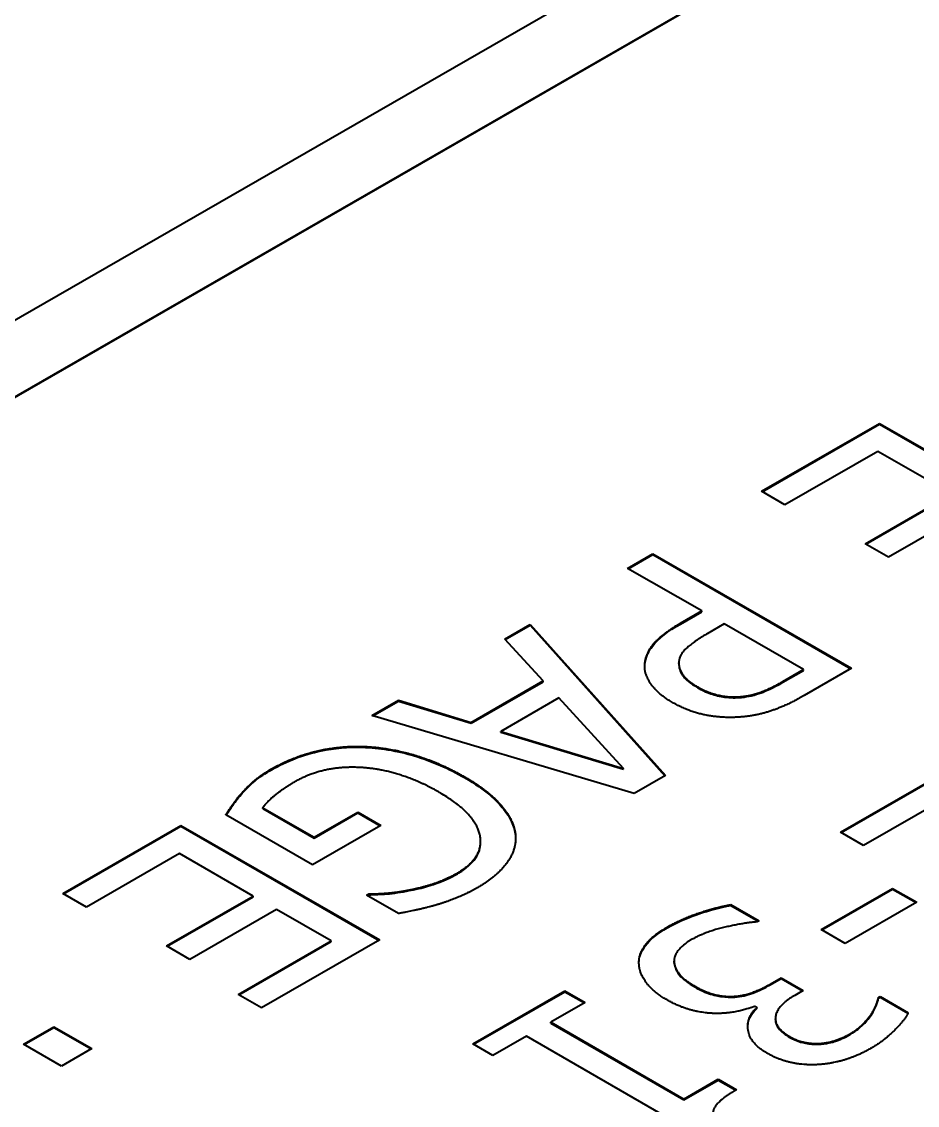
# Model space of a CAD drawing. Header units: millimetres. Extents: x 0 to 1682, y 0 to 1188.
# Drawn here: x 1440.91 to 1444.735, y 1072.661 to 1077.289 of the extents above; entities that cross this region are included whole.
import ezdxf

# ---------------------------------------------------------------- set-up
doc = ezdxf.new("R2010")
doc.units = ezdxf.units.MM
doc.header["$LTSCALE"] = 2
doc.layers.add('가시적인 것(ISO)', color=3, linetype='Continuous', lineweight=40)
doc.layers.add('가시적인 좁은 것(ISO)', color=3, linetype='Continuous', lineweight=35)

msp = doc.modelspace()

# ---------------------------------------------------------------- linework, layer by layer
at = {"layer": '가시적인 것(ISO)'}
for p, q in [((1446.2302, 1079.0937), (1406.6322, 1056.2907)), ((1407.1742, 1056.2771), (1446.2539, 1078.7816)), ((1446.2539, 1078.7783), (1407.1765, 1056.2752)), ((1444.069, 1075.2834), (1444.573, 1075.5736)), ((1444.573, 1075.5736), (1445.4216, 1075.085)), ((1444.573, 1075.5704), (1444.573, 1075.5736)), ((1444.0718, 1075.2817), (1444.573, 1075.5704)), ((1444.573, 1075.5704), (1445.4187, 1075.0834)), ((1444.5662, 1075.454), (1444.1694, 1075.2256)), ((1444.8811, 1075.2727), (1444.5662, 1075.454)), ((1444.1694, 1075.2256), (1444.069, 1075.2834)), ((1444.5112, 1075.0597), (1444.8811, 1075.2727)), ((1444.514, 1075.058), (1444.8811, 1075.2694)), ((1444.9815, 1075.2149), (1444.6115, 1075.0018)), ((1444.6115, 1075.0018), (1444.5112, 1075.0597)), ((1443.4976, 1074.9543), (1443.6049, 1075.0161)), ((1443.5004, 1074.9527), (1443.6049, 1075.0128)), ((1443.6049, 1075.0161), (1444.4534, 1074.5275)), ((1443.6049, 1075.0128), (1443.6049, 1075.0161)), ((1443.6049, 1075.0128), (1444.4506, 1074.5258)), ((1443.8139, 1074.7722), (1443.4976, 1074.9543)), ((1443.7231, 1074.7199), (1443.8139, 1074.7722)), ((1443.7231, 1074.7166), (1443.8139, 1074.7689)), ((1443.8139, 1074.7689), (1443.8139, 1074.7722)), ((1442.9729, 1074.6522), (1443.0816, 1074.7148)), ((1442.9749, 1074.6501), (1443.0816, 1074.7115)), ((1443.0816, 1074.7148), (1443.6585, 1074.0697)), ((1443.0816, 1074.7115), (1443.0816, 1074.7148)), ((1443.0816, 1074.7115), (1443.6566, 1074.0686)), ((1443.9102, 1074.7167), (1443.8373, 1074.6748)), ((1444.2485, 1074.5219), (1443.9102, 1074.7167)), ((1443.1373, 1074.4736), (1442.9729, 1074.6522)), ((1443.7161, 1074.5475), (1443.7161, 1074.5507)), ((1444.1598, 1074.4708), (1444.2485, 1074.5219)), ((1444.1598, 1074.4676), (1444.2485, 1074.5186)), ((1444.2485, 1074.5186), (1444.2485, 1074.5219)), ((1444.4534, 1074.5275), (1444.2512, 1074.411)), ((1442.8292, 1074.2962), (1443.1373, 1074.4736)), ((1442.8292, 1074.2929), (1443.1373, 1074.4703)), ((1443.1373, 1074.4703), (1443.1373, 1074.4736)), ((1442.4056, 1074.3255), (1442.5191, 1074.3908)), ((1442.4094, 1074.3244), (1442.5191, 1074.3876)), ((1442.5191, 1074.3908), (1442.8292, 1074.2962)), ((1442.5191, 1074.3876), (1442.5191, 1074.3908)), ((1442.5191, 1074.3876), (1442.8292, 1074.2929)), ((1443.204, 1074.4011), (1442.9557, 1074.2582)), ((1443.4797, 1074.0998), (1443.204, 1074.4011)), ((1443.5258, 1073.9933), (1442.4056, 1074.3255)), ((1442.8292, 1074.2929), (1442.8292, 1074.2962)), ((1442.9557, 1074.2582), (1443.4797, 1074.0998)), ((1442.9557, 1074.2549), (1442.9557, 1074.2582)), ((1442.9557, 1074.2549), (1443.4797, 1074.0965)), ((1443.4797, 1074.0965), (1443.4797, 1074.0998)), ((1444.4064, 1073.8275), (1444.9042, 1074.1142)), ((1444.4092, 1073.8259), (1444.9042, 1074.1109)), ((1443.6585, 1074.0697), (1443.5258, 1073.9933)), ((1444.9015, 1073.9994), (1444.5047, 1073.7709)), ((1441.9394, 1073.9319), (1442.1588, 1073.8056)), ((1441.9394, 1073.9286), (1441.9394, 1073.9319)), ((1441.9394, 1073.9286), (1442.1588, 1073.8023)), ((1442.1588, 1073.8056), (1442.3451, 1073.9129)), ((1442.1588, 1073.8023), (1442.3451, 1073.9096)), ((1442.3451, 1073.9129), (1442.4442, 1073.8559)), ((1442.3451, 1073.9096), (1442.3451, 1073.9129)), ((1442.3451, 1073.9096), (1442.4413, 1073.8542)), ((1442.1519, 1073.6876), (1441.7813, 1073.901)), ((1441.0861, 1073.5656), (1441.5901, 1073.8559)), ((1441.0889, 1073.564), (1441.5901, 1073.8526)), ((1441.5901, 1073.8559), (1442.4387, 1073.3672)), ((1441.5901, 1073.8526), (1441.5901, 1073.8559)), ((1441.5901, 1073.8526), (1442.4358, 1073.3656)), ((1442.4442, 1073.8559), (1442.1519, 1073.6876)), ((1444.5047, 1073.7709), (1444.4064, 1073.8275)), ((1442.1588, 1073.8023), (1442.1588, 1073.8056)), ((1442.8697, 1073.7842), (1442.8697, 1073.7874)), ((1441.5832, 1073.7363), (1441.1865, 1073.5078)), ((1441.8982, 1073.5549), (1441.5832, 1073.7363)), ((1444.3239, 1073.4117), (1444.6292, 1073.5875)), ((1444.3267, 1073.4101), (1444.6292, 1073.5843)), ((1444.6292, 1073.5875), (1444.7323, 1073.5281)), ((1444.6292, 1073.5843), (1444.6292, 1073.5875)), ((1444.6292, 1073.5843), (1444.7295, 1073.5265)), ((1441.1865, 1073.5078), (1441.0861, 1073.5656)), ((1441.5282, 1073.3419), (1441.8982, 1073.5549)), ((1441.5311, 1073.3403), (1441.8982, 1073.5517)), ((1441.8982, 1073.5517), (1441.8982, 1073.5549)), ((1442.383, 1073.5585), (1442.3919, 1073.5637)), ((1442.5191, 1073.4801), (1442.383, 1073.5585)), ((1442.3858, 1073.5569), (1442.3919, 1073.5604)), ((1442.3919, 1073.5604), (1442.3919, 1073.5637)), ((1441.9986, 1073.4971), (1441.6286, 1073.2841)), ((1442.231, 1073.3633), (1441.9986, 1073.4971)), ((1443.9381, 1073.5182), (1444.0585, 1073.449)), ((1443.9381, 1073.515), (1443.9381, 1073.5182)), ((1443.9381, 1073.515), (1444.0556, 1073.4473)), ((1444.7323, 1073.5281), (1444.427, 1073.3523)), ((1444.0585, 1073.449), (1444.0509, 1073.4446)), ((1444.427, 1073.3523), (1444.3239, 1073.4117)), ((1441.8342, 1073.1348), (1442.231, 1073.3633)), ((1441.8371, 1073.1332), (1442.231, 1073.36)), ((1442.4387, 1073.3672), (1441.9346, 1073.077)), ((1442.231, 1073.36), (1442.231, 1073.3633)), ((1441.6286, 1073.2841), (1441.5282, 1073.3419)), ((1443.6958, 1073.274), (1443.6958, 1073.2773)), ((1443.6961, 1073.2679), (1443.6961, 1073.2712)), ((1444.1066, 1073.1789), (1444.1527, 1073.2054)), ((1444.1066, 1073.1756), (1444.1527, 1073.2022)), ((1444.1527, 1073.2054), (1444.2469, 1073.1512)), ((1444.1527, 1073.2022), (1444.1527, 1073.2054)), ((1444.1527, 1073.2022), (1444.244, 1073.1495)), ((1441.9346, 1073.077), (1441.8342, 1073.1348)), ((1442.8359, 1072.9231), (1443.2292, 1073.1496)), ((1442.8387, 1072.9215), (1443.2292, 1073.1463)), ((1443.2292, 1073.1496), (1443.3158, 1073.0997)), ((1443.2292, 1073.1463), (1443.2292, 1073.1496)), ((1443.2292, 1073.1463), (1443.313, 1073.0981)), ((1444.2469, 1073.1512), (1444.2111, 1073.1306)), ((1444.5694, 1073.1223), (1444.5756, 1073.1258)), ((1444.5694, 1073.119), (1444.5756, 1073.1226)), ((1444.5694, 1073.119), (1444.5694, 1073.1223)), ((1444.5756, 1073.1258), (1444.6959, 1073.0565)), ((1444.5756, 1073.1226), (1444.5756, 1073.1258)), ((1444.5756, 1073.1226), (1444.6946, 1073.054)), ((1443.3158, 1073.0997), (1443.1694, 1073.0154)), ((1444.0502, 1073.0791), (1444.042, 1073.0839)), ((1444.0502, 1073.0758), (1444.0502, 1073.0791)), ((1444.1283, 1073.0276), (1444.1283, 1073.0308)), ((1444.5371, 1073.0457), (1444.5371, 1073.049)), ((1440.9176, 1072.9222), (1441.0469, 1072.9966)), ((1440.9205, 1072.9205), (1441.0469, 1072.9933)), ((1441.0469, 1072.9966), (1441.2092, 1072.9032)), ((1441.0469, 1072.9933), (1441.0469, 1072.9966)), ((1441.0469, 1072.9933), (1441.2063, 1072.9015)), ((1443.1694, 1073.0154), (1443.738, 1072.6879)), ((1443.1694, 1073.0121), (1443.1694, 1073.0154)), ((1443.1694, 1073.0121), (1443.738, 1072.6846)), ((1443.0655, 1072.9556), (1442.9225, 1072.8732)), ((1443.8302, 1072.5152), (1443.0655, 1072.9556)), ((1441.0799, 1072.8287), (1440.9176, 1072.9222)), ((1441.2092, 1072.9032), (1441.0799, 1072.8287)), ((1442.9225, 1072.8732), (1442.8359, 1072.9231)), ((1444.3239, 1072.9222), (1444.3239, 1072.9255)), ((1443.738, 1072.6879), (1443.8845, 1072.7722)), ((1443.738, 1072.6846), (1443.8845, 1072.769)), ((1443.8845, 1072.7722), (1443.9622, 1072.7275)), ((1443.8845, 1072.769), (1443.8845, 1072.7722)), ((1443.8845, 1072.769), (1443.9594, 1072.7258)), ((1443.738, 1072.6846), (1443.738, 1072.6879))]:
    msp.add_line(p, q, dxfattribs=at)
for points, degree in [([(1443.5705, 1074.5306), (1443.5691, 1074.5797), (1443.6372, 1074.6704), (1443.7231, 1074.7199)], 2), ([(1443.8373, 1074.6748), (1443.772, 1074.6371), (1443.7142, 1074.5785), (1443.7163, 1074.5465)], 2), ([(1443.6888, 1074.3817), (1443.6337, 1074.4134), (1443.5719, 1074.4918), (1443.5705, 1074.5306)], 2), ([(1443.7161, 1074.5475), (1443.7161, 1074.546), (1443.7162, 1074.5446), (1443.7163, 1074.5432)], 3), ([(1443.7163, 1074.5465), (1443.7176, 1074.518), (1443.7561, 1074.4712), (1443.7967, 1074.4479)], 2), ([(1443.9837, 1074.4067), (1444.0271, 1074.411), (1444.1096, 1074.4419), (1444.1598, 1074.4708)], 2), ([(1443.7967, 1074.4479), (1443.8407, 1074.4225), (1443.9342, 1074.4019), (1443.9837, 1074.4067)], 2), ([(1443.9872, 1074.32), (1443.9102, 1074.3128), (1443.7596, 1074.341), (1443.6888, 1074.3817)], 2), ([(1444.2512, 1074.411), (1444.1797, 1074.3699), (1444.0539, 1074.3259), (1443.9872, 1074.32)], 2), ([(1441.9766, 1074.0974), (1442.0618, 1074.1465), (1442.2585, 1074.1964), (1442.3651, 1074.1936)], 2), ([(1442.3651, 1074.1936), (1442.4723, 1074.1905), (1442.6931, 1074.1259), (1442.801, 1074.0638)], 2), ([(1441.8521, 1073.9972), (1441.8796, 1074.0273), (1441.9312, 1074.0713), (1441.9766, 1074.0974)], 2), ([(1442.3623, 1074.1034), (1442.2832, 1074.1085), (1442.1395, 1074.0788), (1442.0783, 1074.0436)], 2), ([(1442.6931, 1073.9976), (1442.6078, 1074.0467), (1442.4421, 1074.0986), (1442.3623, 1074.1034)], 2), ([(1442.801, 1074.0638), (1442.9035, 1074.0048), (1443.0114, 1073.88), (1443.0183, 1073.8175)], 2), ([(1442.0783, 1074.0436), (1442.033, 1074.0174), (1441.9566, 1073.9576), (1441.9394, 1073.9319)], 2), ([(1441.7813, 1073.901), (1441.7923, 1073.9184), (1441.8315, 1073.9751), (1441.8521, 1073.9972)], 2), ([(1442.7708, 1073.6535), (1442.887, 1073.7205), (1442.8464, 1073.9093), (1442.6931, 1073.9976)], 2), ([(1443.0183, 1073.8175), (1443.0245, 1073.7569), (1442.9413, 1073.6393), (1442.8554, 1073.5898)], 2), ([(1443.0183, 1073.8142), (1443.0188, 1073.8095), (1443.0191, 1073.8048), (1443.0191, 1073.8002)], 3), ([(1442.5652, 1073.5811), (1442.6154, 1073.5902), (1442.722, 1073.6254), (1442.7708, 1073.6535)], 2), ([(1442.8554, 1073.5898), (1442.8148, 1073.5664), (1442.7281, 1073.5308), (1442.6828, 1073.5173)], 2), ([(1442.3919, 1073.5637), (1442.4304, 1073.5644), (1442.5074, 1073.57), (1442.5652, 1073.5811)], 2), ([(1442.6828, 1073.5173), (1442.6477, 1073.5066), (1442.5507, 1073.4856), (1442.5191, 1073.4801)], 2), ([(1443.6658, 1073.4216), (1443.7263, 1073.4565), (1443.8762, 1073.5072), (1443.9381, 1073.5182)], 2), ([(1444.0509, 1073.4446), (1443.9904, 1073.4398), (1443.8281, 1073.4018), (1443.7704, 1073.3686)], 2), ([(1443.5462, 1073.2624), (1443.5427, 1073.3048), (1443.6026, 1073.3852), (1443.6658, 1073.4216)], 2), ([(1443.7704, 1073.3686), (1443.7373, 1073.3496), (1443.6933, 1073.2989), (1443.6961, 1073.2712)], 2), ([(1443.6658, 1073.1112), (1443.6088, 1073.144), (1443.5489, 1073.2213), (1443.5462, 1073.2624)], 2), ([(1443.6958, 1073.274), (1443.6958, 1073.272), (1443.6959, 1073.2699), (1443.6961, 1073.2679)], 3), ([(1443.6961, 1073.2712), (1443.7002, 1073.2442), (1443.738, 1073.1963), (1443.7841, 1073.1698)], 2), ([(1443.7841, 1073.1698), (1443.8302, 1073.1433), (1443.9154, 1073.1235), (1443.9553, 1073.1266)], 2), ([(1443.9553, 1073.1266), (1443.9952, 1073.1298), (1444.0702, 1073.1579), (1444.1066, 1073.1789)], 2), ([(1444.2111, 1073.1306), (1444.1382, 1073.0886), (1444.1204, 1072.9944), (1444.1898, 1072.9544)], 2), ([(1444.5371, 1073.049), (1444.5515, 1073.0708), (1444.5652, 1073.1072), (1444.5694, 1073.1223)], 2), ([(1443.879, 1073.0534), (1443.8302, 1073.053), (1443.7215, 1073.0791), (1443.6658, 1073.1112)], 2), ([(1444.042, 1073.0839), (1444.011, 1073.0724), (1443.9285, 1073.0534), (1443.879, 1073.0534)], 2), ([(1444.0915, 1072.8843), (1444.0213, 1072.9247), (1444.0028, 1073.0359), (1444.0502, 1073.0791)], 2), ([(1444.4483, 1072.967), (1444.4779, 1072.9841), (1444.5205, 1073.026), (1444.5371, 1073.049)], 2), ([(1444.6959, 1073.0565), (1444.6808, 1073.0249), (1444.5921, 1072.9366), (1444.5377, 1072.9053)], 2), ([(1444.1898, 1072.9544), (1444.2221, 1072.9358), (1444.2923, 1072.9231), (1444.3239, 1072.9255)], 2), ([(1444.3239, 1072.9255), (1444.359, 1072.929), (1444.4202, 1072.9508), (1444.4483, 1072.967)], 2), ([(1444.5377, 1072.9053), (1444.4827, 1072.8736), (1444.3782, 1072.8403), (1444.3204, 1072.8356)], 2), ([(1444.3204, 1072.8356), (1444.2579, 1072.8304), (1444.1437, 1072.8542), (1444.0915, 1072.8843)], 2), ([(1443.9622, 1072.7275), (1443.879, 1072.6796), (1443.8501, 1072.6059), (1443.9141, 1072.5635)], 2)]:
    msp.add_open_spline(points, degree=degree, dxfattribs=at)
for points, knots in [([(1443.5704, 1074.5328), (1443.5706, 1074.5472), (1443.5731, 1074.5614), (1443.5854, 1074.5971), (1443.5967, 1074.6132), (1443.6284, 1074.6555), (1443.6727, 1074.6876), (1443.7231, 1074.7166)], [-0.07611373, -0.07611373, -0.07611373, -0.07611373, -0.06718187, -0.06718187, -0.05349487, -0.05349487, 0, 0, 0, 0]), ([(1443.7163, 1074.5432), (1443.7167, 1074.534), (1443.7185, 1074.5249), (1443.7255, 1074.5074), (1443.7304, 1074.4992), (1443.7456, 1074.4808), (1443.7617, 1074.4648), (1443.7967, 1074.4446)], [-0.09415258, -0.09415258, -0.09415258, -0.09415258, -0.06495072, -0.06495072, -0.03712401, -0.03712401, 0, 0, 0, 0]), ([(1443.9837, 1074.4034), (1443.9985, 1074.4049), (1444.0127, 1074.4073), (1444.0412, 1074.414), (1444.0551, 1074.4183), (1444.0861, 1074.4299), (1444.1155, 1074.4421), (1444.1598, 1074.4676)], [-0.1150821, -0.1150821, -0.1150821, -0.1150821, -0.0819575, -0.0819575, -0.0469451, -0.0469451, 0, 0, 0, 0]), ([(1443.7967, 1074.4446), (1443.8137, 1074.4348), (1443.8325, 1074.4258), (1443.8714, 1074.4123), (1443.8909, 1074.4075), (1443.9356, 1074.4014), (1443.9596, 1074.4011), (1443.9837, 1074.4034)], [-0.05242968, -0.05242968, -0.05242968, -0.05242968, -0.03438432, -0.03438432, -0.01836886, -0.01836886, 0, 0, 0, 0]), ([(1441.9766, 1074.0942), (1442.0077, 1074.1121), (1442.0415, 1074.1284), (1442.1126, 1074.1555), (1442.1498, 1074.1666), (1442.2455, 1074.1868), (1442.3044, 1074.192), (1442.3651, 1074.1904)], [-0.1094442, -0.1094442, -0.1094442, -0.1094442, -0.0764086, -0.0764086, -0.0455615, -0.0455615, 0, 0, 0, 0]), ([(1442.3651, 1074.1904), (1442.4017, 1074.1893), (1442.4378, 1074.1857), (1442.5173, 1074.1727), (1442.5549, 1074.1631), (1442.6638, 1074.1312), (1442.7368, 1074.0975), (1442.801, 1074.0605)], [-0.1102144, -0.1102144, -0.1102144, -0.1102144, -0.0915163, -0.0915163, -0.0681294, -0.0681294, 0, 0, 0, 0]), ([(1441.8521, 1073.994), (1441.8684, 1074.0118), (1441.8858, 1074.0294), (1441.9253, 1074.063), (1441.9515, 1074.0797), (1441.9766, 1074.0942)], [-0.05271934, -0.05271934, -0.05271934, -0.05271934, -0.02656558, -0.02656558, 0, 0, 0, 0]), ([(1442.801, 1074.0605), (1442.8927, 1074.0077), (1442.9401, 1073.9616), (1442.996, 1073.891), (1443.014, 1073.8535), (1443.0183, 1073.8142)], [-0.1010123, -0.1010123, -0.1010123, -0.1010123, -0.0512306, -0.0512306, 0, 0, 0, 0]), ([(1441.7828, 1073.9001), (1441.7941, 1073.9178), (1441.8083, 1073.9383), (1441.8237, 1073.9605), (1441.8371, 1073.9778), (1441.8521, 1073.994)], [-0.03112874, -0.03112874, -0.03112874, -0.03112874, -0.0238809, -0.0238809, 0, 0, 0, 0]), ([(1442.7708, 1073.6503), (1442.7878, 1073.6601), (1442.8032, 1073.6707), (1442.8293, 1073.6931), (1442.8399, 1073.7046), (1442.863, 1073.7385), (1442.8697, 1073.761), (1442.8697, 1073.7842)], [-0.2319582, -0.2319582, -0.2319582, -0.2319582, -0.2003238, -0.2003238, -0.1702621, -0.1702621, -0.1171754, -0.1171754, -0.1171754, -0.1171754]), ([(1442.5652, 1073.5778), (1442.6146, 1073.5868), (1442.6536, 1073.5996), (1442.7062, 1073.617), (1442.7401, 1073.6326), (1442.7708, 1073.6503)], [-0.04550665, -0.04550665, -0.04550665, -0.04550665, -0.03248246, -0.03248246, 0, 0, 0, 0]), ([(1442.3919, 1073.5604), (1442.4176, 1073.5609), (1442.4434, 1073.5621), (1442.4984, 1073.5661), (1442.5327, 1073.5716), (1442.5652, 1073.5778)], [-0.04799963, -0.04799963, -0.04799963, -0.04799963, -0.02569689, -0.02569689, 0, 0, 0, 0]), ([(1443.6658, 1073.4184), (1443.7231, 1073.4513), (1443.7767, 1073.4702), (1443.8437, 1073.4929), (1443.8911, 1073.5065), (1443.9381, 1073.515)], [-0.05838601, -0.05838601, -0.05838601, -0.05838601, -0.03694874, -0.03694874, 0, 0, 0, 0]), ([(1443.5458, 1073.2695), (1443.546, 1073.2801), (1443.5477, 1073.2906), (1443.5561, 1073.3166), (1443.5642, 1073.3303), (1443.5942, 1073.3707), (1443.6272, 1073.3961), (1443.6658, 1073.4184)], [-0.06796027, -0.06796027, -0.06796027, -0.06796027, -0.05716317, -0.05716317, -0.04099243, -0.04099243, 0, 0, 0, 0]), ([(1443.6961, 1073.2679), (1443.6988, 1073.2504), (1443.7065, 1073.233), (1443.7332, 1073.1992), (1443.7571, 1073.182), (1443.7841, 1073.1665)], [-0.05419994, -0.05419994, -0.05419994, -0.05419994, -0.02860353, -0.02860353, 0, 0, 0, 0]), ([(1443.7841, 1073.1665), (1443.8018, 1073.1563), (1443.8218, 1073.1464), (1443.8657, 1073.1308), (1443.8841, 1073.1273), (1443.9178, 1073.1226), (1443.9365, 1073.1219), (1443.9553, 1073.1234)], [-0.03715444, -0.03715444, -0.03715444, -0.03715444, -0.02600354, -0.02600354, -0.01425393, -0.01425393, 0, 0, 0, 0]), ([(1443.9553, 1073.1234), (1443.9688, 1073.1244), (1443.9819, 1073.1264), (1444.0131, 1073.1334), (1444.0268, 1073.1384), (1444.0594, 1073.1506), (1444.0841, 1073.1626), (1444.1066, 1073.1756)], [-0.03274112, -0.03274112, -0.03274112, -0.03274112, -0.02914895, -0.02914895, -0.02391107, -0.02391107, 0, 0, 0, 0]), ([(1444.0105, 1072.9965), (1444.0107, 1073.0047), (1444.0118, 1073.0131), (1444.0199, 1073.041), (1444.0319, 1073.0591), (1444.0502, 1073.0758)], [-0.03685923, -0.03685923, -0.03685923, -0.03685923, -0.02574419, -0.02574419, 0, 0, 0, 0]), ([(1444.5371, 1073.0457), (1444.5513, 1073.0672), (1444.5565, 1073.0808), (1444.5625, 1073.0966), (1444.5663, 1073.108), (1444.5694, 1073.119)], [-0.02108501, -0.02108501, -0.02108501, -0.02108501, -0.01452286, -0.01452286, 0, 0, 0, 0]), ([(1444.1283, 1073.0276), (1444.1283, 1073.0273), (1444.1283, 1073.027), (1444.1285, 1073.0142), (1444.133, 1073.0022), (1444.1527, 1072.9757), (1444.1699, 1072.9626), (1444.1898, 1072.9511)], [-0.03782115, -0.03782115, -0.03782115, -0.03782115, -0.03745865, -0.03745865, -0.02113177, -0.02113177, 0, 0, 0, 0]), ([(1444.4483, 1072.9638), (1444.4768, 1072.9802), (1444.4927, 1072.9954), (1444.5136, 1073.0159), (1444.5262, 1073.0306), (1444.5371, 1073.0457)], [-0.03103479, -0.03103479, -0.03103479, -0.03103479, -0.02134227, -0.02134227, 0, 0, 0, 0]), ([(1444.1898, 1072.9511), (1444.2017, 1072.9443), (1444.2149, 1072.9381), (1444.2371, 1072.9307), (1444.2505, 1072.9267), (1444.2883, 1072.9217), (1444.3061, 1072.9209), (1444.3239, 1072.9222)], [-0.0586607, -0.0586607, -0.0586607, -0.0586607, -0.0290764, -0.0290764, -0.01347233, -0.01347233, 0, 0, 0, 0]), ([(1444.3239, 1072.9222), (1444.357, 1072.9256), (1444.3794, 1072.933), (1444.411, 1072.9443), (1444.4305, 1072.9535), (1444.4483, 1072.9638)], [-0.02782653, -0.02782653, -0.02782653, -0.02782653, -0.01889632, -0.01889632, 0, 0, 0, 0])]:
    msp.add_open_spline(points, degree=3, knots=knots, dxfattribs=at)
at = {"layer": '가시적인 좁은 것(ISO)'}
for p, q in [((1443.7231, 1074.7166), (1443.7231, 1074.7199)), ((1443.7163, 1074.5432), (1443.7163, 1074.5465)), ((1444.1598, 1074.4676), (1444.1598, 1074.4708)), ((1443.7967, 1074.4446), (1443.7967, 1074.4479)), ((1443.9837, 1074.4034), (1443.9837, 1074.4067)), ((1442.3651, 1074.1904), (1442.3651, 1074.1936)), ((1441.9766, 1074.0942), (1441.9766, 1074.0974)), ((1442.801, 1074.0605), (1442.801, 1074.0638)), ((1441.8521, 1073.994), (1441.8521, 1073.9972)), ((1443.0183, 1073.8142), (1443.0183, 1073.8175)), ((1442.7708, 1073.6503), (1442.7708, 1073.6535)), ((1442.5652, 1073.5778), (1442.5652, 1073.5811)), ((1443.6658, 1073.4184), (1443.6658, 1073.4216)), ((1443.7841, 1073.1665), (1443.7841, 1073.1698)), ((1444.1066, 1073.1756), (1444.1066, 1073.1789)), ((1443.9553, 1073.1234), (1443.9553, 1073.1266)), ((1444.1898, 1072.9511), (1444.1898, 1072.9544)), ((1444.4483, 1072.9638), (1444.4483, 1072.967))]:
    msp.add_line(p, q, dxfattribs=at)

doc.saveas('drawing.dxf')
